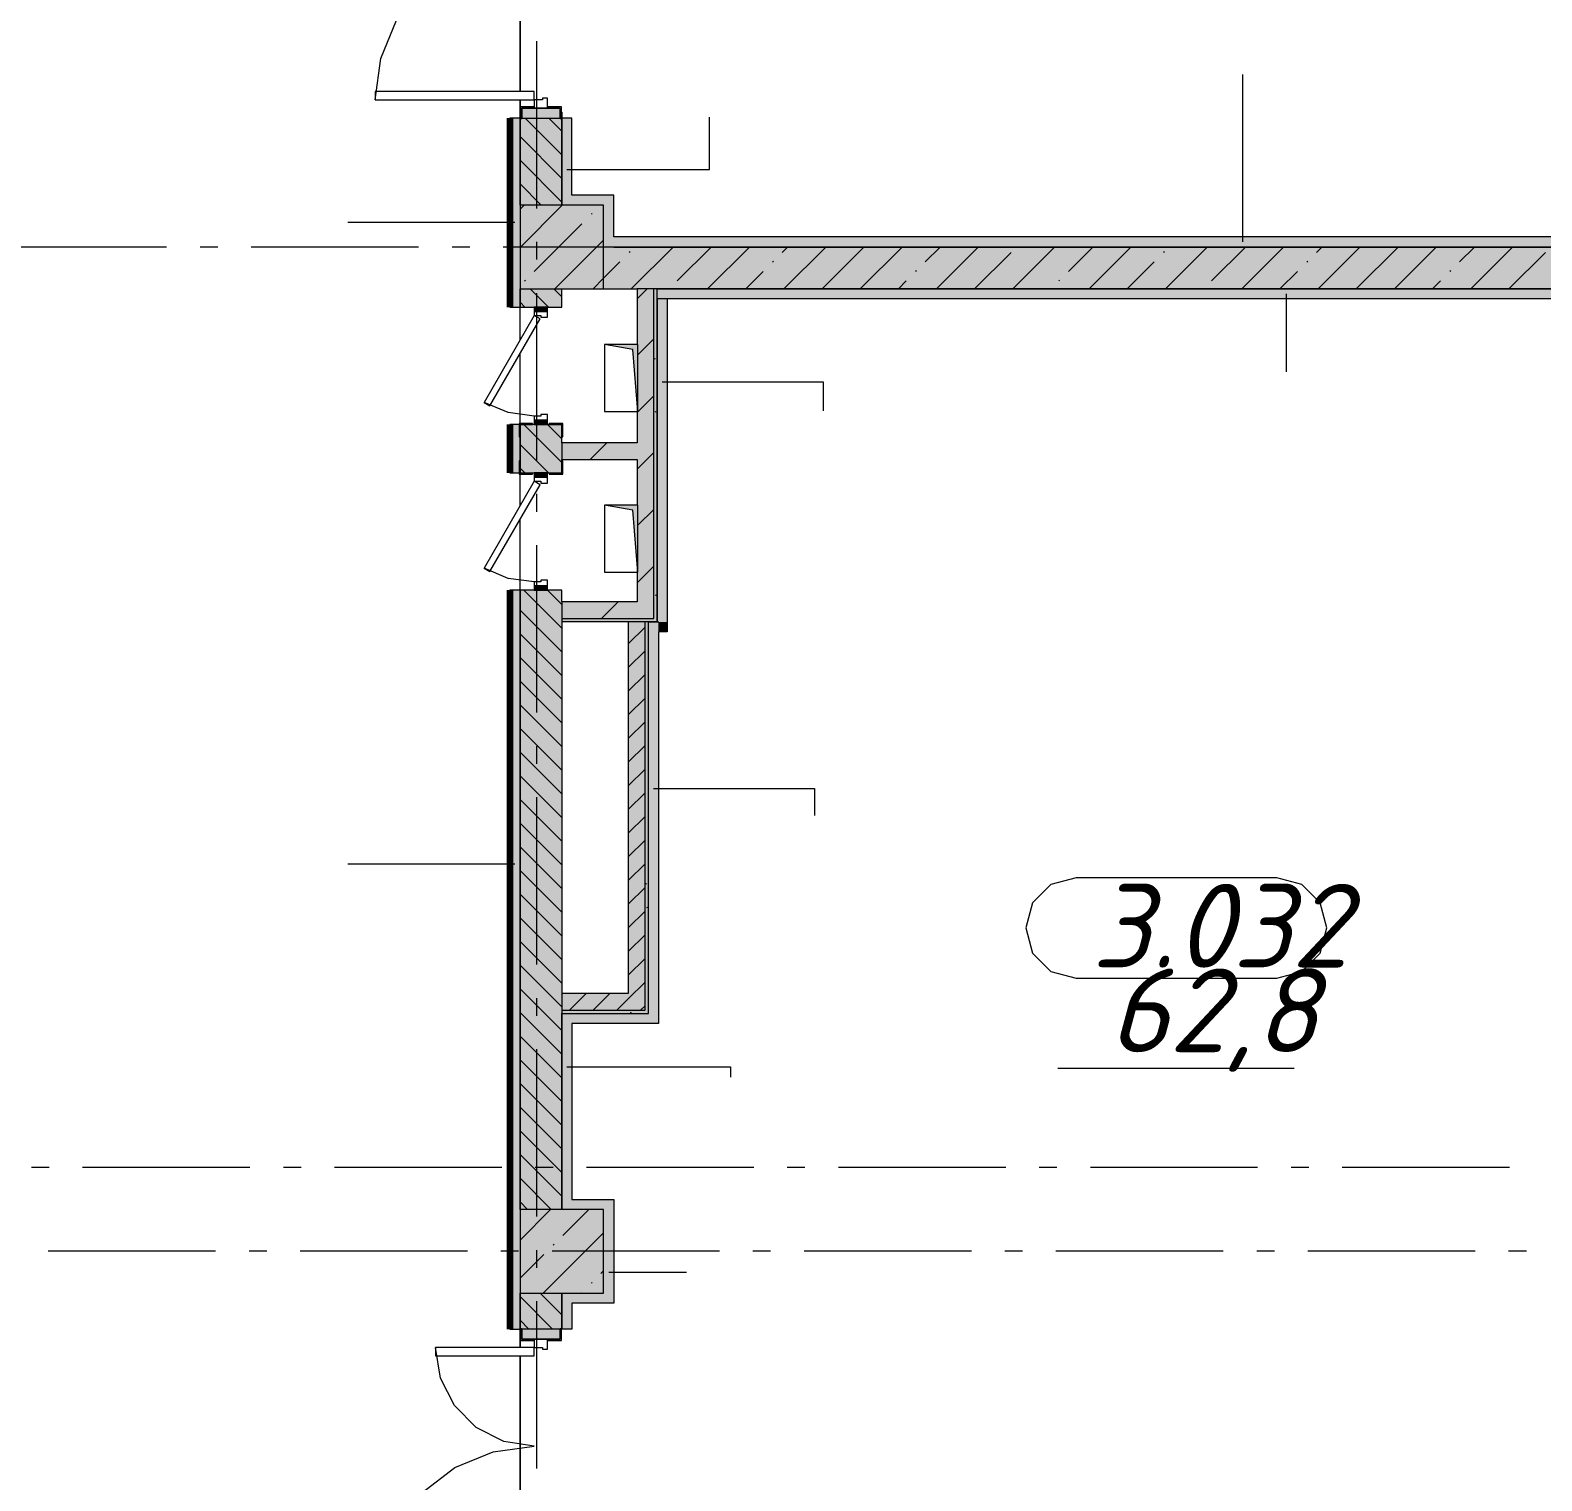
# Model space of a CAD drawing. Header units: millimetres. Extents: x -537608 to 253996, y -217170 to 186033.
# Drawn here: x -224204 to -215169, y 93300 to 101966 of the extents above; entities that cross this region are included whole.
import ezdxf

# ---------------------------------------------------------------- set-up
doc = ezdxf.new("R2010")
doc.units = ezdxf.units.MM
doc.layers.add('16) Лак 1.6м', color=160, linetype='Continuous', lineweight=90)
doc.layers.add('PDF _Геометрия', color=7, linetype='Continuous')
doc.layers.add('PDF _Текст', color=7, linetype='Continuous')
doc.layers.add('PDF _Сплошная заливка', color=7, linetype='Continuous', true_color=0xffffff)
doc.styles.add('PDF ISOCPEUR Italic', font='isocpeui.ttf')

msp = doc.modelspace()

# ---------------------------------------------------------------- hatches: boundary and pattern name
at = {"layer": 'PDF _Сплошная заливка', "transparency": 33554559}
h = msp.add_hatch(color=256, dxfattribs=at)
h.paths.add_polyline_path([(-221276.195, 91921.2686), (-221026.1962, 91921.2686), (-221028.1941, 92444.2684), (-221276.195, 92444.2684)], flags=0)
h.paths.add_polyline_path([(-221036.1945, 94206.2671), (-221036.1945, 94208.265), (-221026.1962, 94208.265), (-221026.1962, 94421.2653), (-221276.195, 94421.2653), (-221273.8698, 94208.265), (-221096.1952, 94206.2671)], flags=0)
h.paths.add_polyline_path([(-221045.5491, 94921.2673), (-221026.1962, 94921.2673), (-221026.1962, 98621.2643), (-221276.195, 98621.2643), (-221276.195, 94921.2673), (-221181.3681, 94921.2673)], flags=0)
h.paths.add_polyline_path([(-221026.1962, 99321.2648), (-221026.1962, 99611.2655), (-221276.195, 99611.2655), (-221276.195, 99321.2648), (-221111.1948, 99321.2648)], flags=0)
h.paths.add_polyline_path([(-221026.1962, 100311.2638), (-221026.1962, 100421.2647), (-221276.195, 100421.2647), (-221276.195, 100311.2638), (-221111.1948, 100311.2638)], flags=0)
h.paths.add_polyline_path([(-221026.1962, 100921.2645), (-221028.1941, 101439.2651), (-221276.195, 101439.2651), (-221276.195, 100921.2645), (-221048.5826, 100921.2645)], flags=0)
h.paths.add_polyline_path([(-221026.1962, 103201.2638), (-221026.1962, 103421.2634), (-221276.195, 103421.2634), (-221273.9215, 103203.2639), (-221028.1941, 103201.2638)], flags=0)
h.paths.add_polyline_path([(-221276.195, 103921.2653), (-221026.1962, 103921.2653), (-221026.1962, 109421.2627), (-221276.195, 109421.2627), (-221276.195, 105320.22)], flags=0)
h.paths.add_polyline_path([(-221026.1962, 109921.2625), (-221028.1941, 110294.2639), (-221276.195, 110294.2639), (-221276.195, 109921.2625)], flags=0)
h.paths.add_polyline_path([(-221096.1952, 112056.2626), (-221026.1962, 112058.2627), (-221026.1962, 112421.2636), (-221276.195, 112421.2636), (-221274.1949, 112058.2627), (-221206.196, 112056.2626)], flags=0)
h.paths.add_polyline_path([(-221214.4095, 112921.2633), (-221026.1962, 112921.2633), (-221026.1962, 118421.2607), (-221276.195, 118421.2607), (-221276.195, 112921.2633)], flags=0)
h.paths.add_polyline_path([(-221276.195, 118921.2605), (-221026.1962, 118921.2605), (-221028.1941, 119439.2612), (-221276.195, 119439.2612)], flags=0)
h.paths.add_polyline_path([(-221036.1945, 121201.2599), (-221036.1945, 121203.26), (-221026.1962, 121203.26), (-221026.1962, 121421.2594), (-221276.195, 121421.2594), (-221273.9215, 121203.26), (-221096.1952, 121201.2599)], flags=0)
h.paths.add_polyline_path([(-221276.195, 121921.2613), (-221026.1962, 121921.2613), (-221026.1962, 127421.2599), (-221276.195, 127421.2599), (-221276.195, 122310.9954)], flags=0)
h.paths.add_polyline_path([(-221254.6267, 127921.2597), (-221026.1962, 127921.2597), (-221028.1941, 128114.259), (-221276.195, 128114.259), (-221276.195, 127921.2597), (-221260.642, 127921.2597)], flags=0)
h.paths.add_polyline_path([(-221096.1952, 129876.2591), (-221026.1962, 129878.2592), (-221026.1962, 130421.2599), (-221276.195, 130421.2599), (-221274.1949, 129878.2592), (-221206.196, 129876.2591)], flags=0)
h.paths.add_polyline_path([(-221189.1855, 130921.2596), (-221026.1962, 130921.2596), (-221026.1962, 135771.2589), (-221276.195, 135771.2589), (-221276.195, 130921.2596)], flags=0)
h.paths.add_polyline_path([(-221273.7191, 136271.2587), (-221026.1962, 136271.2587), (-221028.1941, 137634.2575), (-221276.195, 137634.2575), (-221276.195, 136271.2587)], flags=0)
h.paths.add_polyline_path([(-221036.1945, 139396.2576), (-221036.1945, 139398.2576), (-221026.1962, 139398.2576), (-221028.1941, 139621.2568), (-221276.195, 139621.2568), (-221274.1949, 139398.2576), (-221096.1952, 139396.2576)], flags=0)
at = {"layer": 'PDF _Сплошная заливка', "true_color": 0xff7d7d, "transparency": 33554559}
h = msp.add_hatch(color=11, dxfattribs=at)
h.paths.add_polyline_path([(-221276.195, 91671.2676), (-221276.195, 92446.2663), (-221336.1957, 92446.2663), (-221336.1957, 91671.2676)], flags=0)
h.paths.add_polyline_path([(-221336.1957, 94206.2671), (-221276.195, 94206.2671), (-221276.195, 98621.2643), (-221336.1957, 98621.2643), (-221336.1957, 94421.2653)], flags=0)
h.paths.add_polyline_path([(-221336.1957, 99321.2648), (-221276.195, 99321.2648), (-221276.195, 99611.2655), (-221336.1957, 99611.2655)], flags=0)
h.paths.add_polyline_path([(-221276.195, 100311.2638), (-221276.195, 101441.2652), (-221336.1957, 101441.2652), (-221336.1957, 100311.2638)], flags=0)
h.paths.add_polyline_path([(-221336.1957, 103201.2638), (-221276.195, 103201.2638), (-221276.195, 108570.7622), (-221336.1957, 108570.7622), (-221336.1957, 103421.2634)], flags=0)
for points in [[(-220716.1945, 100671.2657), (-220716.1945, 100981.2651), (-220776.1952, 100981.2651), (-220776.1952, 100671.2657), (-220751.8927, 100671.2657)], [(-213836.1964, 100671.2657), (-213836.1964, 100731.2642), (-220716.1945, 100731.2642), (-220716.1945, 100671.2657), (-214072.9389, 100671.2657)], [(-220396.1946, 98431.2661), (-220396.1946, 100361.264), (-220456.1953, 100361.264), (-220456.1953, 98431.2661), (-220448.8731, 98431.2661)], [(-220508.8716, 96091.264), (-220448.8731, 96091.264), (-220448.8731, 98431.2661), (-220508.8716, 98431.2661), (-220508.8716, 98240.7297)], [(-221026.1962, 94981.2657), (-220966.1955, 94981.2657), (-220966.1955, 96091.264), (-221026.1962, 96091.264), (-221026.1962, 95408.9327)], [(-220751.8927, 94421.2653), (-220716.1945, 94421.2653), (-220716.1945, 94981.2657), (-220776.1952, 94981.2657), (-220776.1952, 94421.2653)], [(-220716.1945, 94361.2668), (-220716.1945, 94421.2653), (-220966.1955, 94421.2653), (-220966.1955, 94361.2668), (-220751.8927, 94361.2668)]]:
    msp.add_hatch(color=11, dxfattribs=at).paths.add_polyline_path(points)
at = {"layer": 'PDF _Сплошная заливка', "transparency": 33554559}
for points in [[(-214907.808, 100421.2647), (-213776.1962, 100421.2647), (-213776.1962, 100671.2657), (-220776.1952, 100671.2657), (-220776.1952, 100421.2647), (-218247.2844, 100421.2647)], [(-220576.1944, 98451.2649), (-220476.1962, 98451.2649), (-220476.1962, 100421.2647), (-220576.1944, 100421.2647), (-220576.1944, 100089.3955), (-220571.1953, 100089.3955), (-220571.1953, 99689.3962), (-220576.1944, 99751.061), (-220576.1944, 99129.3957), (-220571.1953, 99129.3957), (-220571.1953, 98729.3963), (-220576.1944, 98791.0612), (-220576.1944, 98551.2653)], [(-220476.1962, 98431.2661), (-220456.1953, 98431.2661), (-220456.1953, 100421.2647), (-220476.1962, 100421.2647), (-220476.1962, 98451.2649)], [(-220576.1944, 99401.2642), (-220576.1944, 99501.2646), (-221026.1962, 99501.2646), (-221026.1962, 99401.2642), (-220751.8927, 99401.2642)], [(-220576.1944, 98451.2649), (-220576.1944, 98551.2653), (-221026.1962, 98551.2653), (-221026.1962, 98451.2649), (-220751.8927, 98451.2649)]]:
    msp.add_hatch(color=256, dxfattribs=at).paths.add_polyline_path(points)
at = {"layer": 'PDF _Сплошная заливка', "true_color": 0xfca910, "transparency": 33554559}
msp.add_hatch(color=40, dxfattribs=at).paths.add_polyline_path([(-214072.9389, 100361.264), (-213776.1962, 100364.5753), (-213776.1962, 100421.2647), (-220456.1953, 100421.2647), (-220456.1953, 100361.264), (-214907.808, 100361.264)])

# ---------------------------------------------------------------- linework, layer by layer
at = {"layer": '16) Лак 1.6м'}
for p, q in [((-221336.1957, 101441.2652), (-221336.1957, 100311.2638)), ((-221336.1957, 99611.2655), (-221336.1957, 99321.2648)), ((-221336.1957, 98621.2643), (-221336.1957, 94206.2671))]:
    msp.add_line(p, q, dxfattribs=at)
at = {"layer": 'PDF _Геометрия', "color": 9, "lineweight": 9, "true_color": 0xc0c0c0}
for p, q in [((-221276.195, 101601.2641), (-221276.195, 103041.2649)), ((-221276.195, 103041.2649), (-221276.195, 101601.2641)), ((-221276.195, 101441.2652), (-221276.195, 101551.2639)), ((-221276.195, 101551.2639), (-221276.195, 101476.2658)), ((-221026.1962, 101476.2658), (-221026.1962, 101441.2652)), ((-221276.195, 100114.0404), (-221276.195, 100311.2638)), ((-221276.195, 99617.2657), (-221276.195, 100034.041)), ((-221276.195, 99124.0413), (-221276.195, 99313.2644)), ((-221276.195, 98621.2643), (-221276.195, 99044.0419)), ((-221276.195, 94096.2641), (-221276.195, 94206.2671)), ((-221276.195, 94206.2671), (-221276.195, 94096.2641)), ((-221276.195, 92606.2652), (-221276.195, 94046.2682)), ((-221276.195, 94046.2682), (-221276.195, 92606.2652))]:
    msp.add_line(p, q, dxfattribs=at)
at = {"layer": 'PDF _Геометрия', "lineweight": 9}
for p, q in [((-222108.8239, 101797.142), (-222013.9196, 102026.2635)), ((-222141.1957, 101551.2639), (-222108.8239, 101797.142)), ((-216955.3895, 100701.2649), (-216955.3895, 101701.2644)), ((-221191.1942, 101601.2641), (-222141.1957, 101601.2641)), ((-222141.1957, 101601.2641), (-222141.1957, 101551.2639)), ((-222141.1957, 101551.2639), (-221191.1942, 101551.2639)), ((-221191.1942, 101551.2639), (-221191.1942, 101601.2641)), ((-221191.1942, 101551.2639), (-221191.1942, 101501.2637)), ((-221141.1962, 101551.2639), (-221191.1942, 101551.2639)), ((-221111.1948, 101561.2644), (-221141.1962, 101561.2644)), ((-221141.1962, 101561.2644), (-221141.1962, 101551.2639)), ((-221111.1948, 101501.2637), (-221111.1948, 101561.2644)), ((-221191.1942, 101509.2641), (-221274.1949, 101509.2641)), ((-221274.1949, 101509.2641), (-221274.1949, 101439.2651)), ((-221266.1945, 101439.2651), (-221266.1945, 101501.2637)), ((-221266.1945, 101501.2637), (-221191.1942, 101501.2637)), ((-221036.1945, 101501.2637), (-221266.1945, 101501.2637)), ((-221266.1945, 101501.2637), (-221266.1945, 101441.2652)), ((-221191.1942, 101501.2637), (-221191.1942, 101509.2641)), ((-221191.1942, 101501.2637), (-221111.1948, 101501.2637)), ((-221028.1941, 101509.2641), (-221111.1948, 101509.2641)), ((-221111.1948, 101509.2641), (-221111.1948, 101501.2637)), ((-221111.1948, 101501.2637), (-221036.1945, 101501.2637)), ((-221036.1945, 101501.2637), (-221036.1945, 101439.2651)), ((-221036.1945, 101441.2652), (-221036.1945, 101501.2637)), ((-221028.1941, 101439.2651), (-221028.1941, 101509.2641)), ((-221276.195, 101441.2652), (-221336.1957, 101441.2652)), ((-221276.195, 101441.2652), (-221276.195, 100921.2645)), ((-221276.195, 100921.2645), (-221276.195, 101441.2652)), ((-221274.1949, 101439.2651), (-221266.1945, 101439.2651)), ((-221266.1945, 101441.2652), (-221036.1945, 101441.2652)), ((-221026.1962, 101222.1785), (-221245.2829, 101441.2652)), ((-221026.1962, 101363.5996), (-221103.8596, 101441.2652)), ((-221036.1945, 101439.2651), (-221028.1941, 101439.2651)), ((-220966.1955, 101441.2652), (-221026.1962, 101441.2652)), ((-221026.1962, 101441.2652), (-221026.1962, 100981.2651)), ((-221026.1962, 100981.2651), (-221026.1962, 101441.2652)), ((-220966.1955, 100981.2651), (-220966.1955, 101441.2652)), ((-220143.524, 101133.5521), (-220143.524, 101446.1588)), ((-221026.1962, 101080.7574), (-221276.195, 101330.7562)), ((-221026.1962, 100939.3342), (-221276.195, 101189.3352)), ((-220996.1948, 101133.5521), (-220143.524, 101133.5521)), ((-221149.5453, 100921.2645), (-221276.195, 101047.9142)), ((-221276.195, 100668.9878), (-221023.9183, 100921.2645)), ((-221276.195, 100897.0868), (-221252.0173, 100921.2645)), ((-220776.1952, 100921.2645), (-221276.195, 100921.2645)), ((-221276.195, 100921.2645), (-221276.195, 100421.2647)), ((-221026.1962, 100981.2651), (-221026.1962, 100921.2645)), ((-221026.1962, 100921.2645), (-221026.1962, 100981.2651)), ((-220776.1952, 100981.2651), (-220966.1955, 100981.2651)), ((-220716.1945, 100981.2651), (-220776.1952, 100981.2651)), ((-220776.1952, 100421.2647), (-220776.1952, 100921.2645)), ((-220716.1945, 100731.2642), (-220716.1945, 100981.2651)), ((-220849.6109, 100867.4729), (-220844.8701, 100872.2159)), ((-221306.1942, 100817.589), (-222306.1959, 100817.589)), ((-221191.7583, 100525.3255), (-220906.6362, 100810.4498)), ((-221067.7202, 100421.2647), (-220776.1952, 100712.7918)), ((-220716.1945, 100671.2657), (-220776.1952, 100671.2657)), ((-213836.1964, 100731.2642), (-220716.1945, 100731.2642)), ((-213836.1964, 100671.2657), (-220716.1945, 100671.2657)), ((-220716.1945, 100671.2657), (-213836.1964, 100671.2657)), ((-220611.5244, 100421.2647), (-220361.5235, 100671.2657)), ((-220336.3899, 100468.3003), (-220133.4266, 100671.2657)), ((-220155.3265, 100421.2647), (-219905.3277, 100671.2657)), ((-219709.1182, 100639.3762), (-219677.2287, 100671.2657)), ((-219699.1307, 100421.2647), (-219449.1297, 100671.2657)), ((-219471.0317, 100421.2647), (-219221.0308, 100671.2657)), ((-219242.9327, 100421.2647), (-218992.934, 100671.2657)), ((-218853.7498, 100582.3508), (-218764.835, 100671.2657)), ((-218786.737, 100421.2647), (-218536.736, 100671.2657)), ((-218330.539, 100421.2647), (-218080.5403, 100671.2657)), ((-217998.3792, 100525.3255), (-217852.4413, 100671.2657)), ((-217874.3433, 100421.2647), (-217624.3423, 100671.2657)), ((-217418.1454, 100421.2647), (-217168.1465, 100671.2657)), ((-217143.0108, 100468.3003), (-216940.0476, 100671.2657)), ((-216961.9495, 100421.2647), (-216711.9486, 100671.2657)), ((-216515.7392, 100639.3762), (-216483.8496, 100671.2657)), ((-216505.7517, 100421.2647), (-216255.7528, 100671.2657)), ((-216277.6527, 100421.2647), (-216027.6538, 100671.2657)), ((-216049.5558, 100421.2647), (-215799.5549, 100671.2657)), ((-215660.3708, 100582.3508), (-215571.4559, 100671.2657)), ((-215593.3579, 100421.2647), (-215343.3591, 100671.2657)), ((-220776.1952, 100484.6929), (-220678.5372, 100582.3508)), ((-220621.512, 100639.3762), (-220616.7711, 100644.1169)), ((-219766.1435, 100582.3508), (-219761.4006, 100587.0916)), ((-218558.638, 100421.2647), (-218340.5288, 100639.3762)), ((-217646.2443, 100421.2647), (-217485.1582, 100582.3508)), ((-217428.1329, 100639.3762), (-217423.3921, 100644.1169)), ((-216572.7645, 100582.3508), (-216568.0236, 100587.0916)), ((-215365.259, 100421.2647), (-215147.1497, 100639.3762)), ((-221248.7835, 100468.3003), (-221244.0406, 100473.0432)), ((-220839.6234, 100421.2647), (-220776.1952, 100484.6929)), ((-219927.2297, 100421.2647), (-219823.1688, 100525.3255)), ((-219014.8338, 100421.2647), (-218967.7982, 100468.3003)), ((-218910.7729, 100525.3255), (-218906.0321, 100530.0664)), ((-218055.4045, 100468.3003), (-218050.6637, 100473.0432)), ((-216733.8506, 100421.2647), (-216629.7897, 100525.3255)), ((-215821.4569, 100421.2647), (-215774.4192, 100468.3003)), ((-215717.396, 100525.3255), (-215712.6531, 100530.0664)), ((-221276.195, 100421.2647), (-220776.1952, 100421.2647)), ((-221276.195, 100311.2638), (-221276.195, 100421.2647)), ((-221276.195, 100421.2647), (-221276.195, 100311.2638)), ((-221105.2311, 100311.2638), (-221215.2319, 100421.2647)), ((-221026.1962, 100373.65), (-221073.8109, 100421.2647)), ((-221026.1962, 100311.2638), (-221026.1962, 100421.2647)), ((-220776.1952, 100421.2647), (-220576.1944, 100421.2647)), ((-220576.1944, 100361.531), (-220516.4607, 100421.2647)), ((-220576.1944, 100421.2647), (-220576.1944, 100089.3955)), ((-220476.1962, 100421.2647), (-220576.1944, 100421.2647)), ((-220476.1962, 98451.2649), (-220476.1962, 100421.2647)), ((-220456.1953, 100421.2647), (-220476.1962, 100421.2647)), ((-220456.1953, 100361.264), (-220456.1953, 100421.2647)), ((-213776.1962, 100421.2647), (-220456.1953, 100421.2647)), ((-220456.1953, 100361.264), (-220456.1953, 100421.2647)), ((-220456.1953, 100421.2647), (-213776.1962, 100421.2647)), ((-216697.1384, 100391.2655), (-216697.1384, 99925.1144)), ((-221336.1957, 100311.2638), (-221276.195, 100311.2638)), ((-221246.6521, 100311.2638), (-221276.195, 100340.8067)), ((-221276.195, 100311.2638), (-221191.1942, 100311.2638)), ((-221111.1948, 100311.2638), (-221191.1942, 100311.2638)), ((-221191.1942, 100311.2638), (-221191.1942, 100286.2659)), ((-221111.1948, 100311.2638), (-221026.1962, 100311.2638)), ((-221111.1948, 100286.2659), (-221111.1948, 100311.2638)), ((-220396.1946, 100361.264), (-220456.1953, 100361.264)), ((-220456.1953, 100361.264), (-220456.1953, 98431.2661)), ((-220456.1953, 98431.2661), (-220456.1953, 100361.264)), ((-213836.1964, 100361.264), (-220396.1946, 100361.264)), ((-220396.1946, 100361.264), (-220396.1946, 98431.2661)), ((-221191.1942, 100261.2658), (-221491.1954, 99741.6505)), ((-221456.5543, 99721.6496), (-221156.5532, 100241.2649)), ((-221111.1948, 100286.2659), (-221191.1942, 100286.2659)), ((-221191.1942, 100286.2659), (-221191.1942, 100261.2658)), ((-221191.1942, 100286.2659), (-221111.1948, 100286.2659)), ((-221191.1942, 100261.2658), (-221151.1945, 100261.2658)), ((-221156.5532, 100241.2649), (-221191.1942, 100261.2658)), ((-221151.1945, 100261.2658), (-221151.1945, 100251.2653)), ((-221151.1945, 100251.2653), (-221111.1948, 100251.2653)), ((-221111.1948, 100251.2653), (-221111.1948, 100286.2659)), ((-220571.1953, 100027.1192), (-220476.1962, 100122.1183)), ((-220426.196, 99865.2042), (-219463.7655, 99865.2042)), ((-219463.7655, 99865.2042), (-219463.7655, 99692.6256)), ((-220576.1944, 99682.7091), (-220476.1962, 99782.7073)), ((-220576.1944, 99751.061), (-220576.1944, 99501.2646)), ((-221491.1954, 99741.6505), (-221456.5543, 99721.6496)), ((-221346.4868, 99681.7101), (-221491.1954, 99741.6505)), ((-221191.1942, 99661.2657), (-221346.4868, 99681.7101)), ((-221191.1942, 99661.2657), (-221191.1942, 99636.2656)), ((-221151.1945, 99661.2657), (-221191.1942, 99661.2657)), ((-221111.1948, 99671.264), (-221151.1945, 99671.264)), ((-221151.1945, 99671.264), (-221151.1945, 99661.2657)), ((-221111.1948, 99636.2656), (-221111.1948, 99671.264)), ((-221276.195, 99611.2655), (-221336.1957, 99611.2655)), ((-221191.1942, 99611.2655), (-221276.195, 99611.2655)), ((-221276.195, 99611.2655), (-221276.195, 99321.2648)), ((-221276.195, 99321.2648), (-221276.195, 99611.2655)), ((-221026.1962, 99383.7004), (-221253.7591, 99611.2655)), ((-221191.1942, 99636.2656), (-221111.1948, 99636.2656)), ((-221111.1948, 99636.2656), (-221191.1942, 99636.2656)), ((-221191.1942, 99636.2656), (-221191.1942, 99611.2655)), ((-221191.1942, 99611.2655), (-221111.1948, 99611.2655)), ((-221026.1962, 99525.1215), (-221112.338, 99611.2655)), ((-221111.1948, 99611.2655), (-221111.1948, 99636.2656)), ((-221026.1962, 99611.2655), (-221111.1948, 99611.2655)), ((-221026.1962, 99501.2646), (-221026.1962, 99611.2655)), ((-221105.1816, 99321.2648), (-221276.195, 99492.2782)), ((-220576.1944, 99501.2646), (-221026.1962, 99501.2646)), ((-221026.1962, 99501.2646), (-221026.1962, 99401.2642)), ((-220857.6371, 99401.2642), (-220757.6389, 99501.2646)), ((-221026.1962, 99321.2648), (-221026.1962, 99401.2642)), ((-221026.1962, 99401.2642), (-220576.1944, 99401.2642)), ((-220576.1944, 99343.296), (-220476.1962, 99443.2963)), ((-220576.1944, 99401.2642), (-220576.1944, 99129.3957)), ((-221336.1957, 99321.2648), (-221276.195, 99321.2648)), ((-221246.6026, 99321.2648), (-221276.195, 99350.8571)), ((-221276.195, 99321.2648), (-221191.1942, 99321.2648)), ((-221111.1948, 99321.2648), (-221191.1942, 99321.2648)), ((-221191.1942, 99321.2648), (-221191.1942, 99296.2647)), ((-221111.1948, 99296.2647), (-221191.1942, 99296.2647)), ((-221191.1942, 99296.2647), (-221191.1942, 99271.2646)), ((-221191.1942, 99296.2647), (-221111.1948, 99296.2647)), ((-221111.1948, 99321.2648), (-221026.1962, 99321.2648)), ((-221111.1948, 99296.2647), (-221111.1948, 99321.2648)), ((-221111.1948, 99261.2641), (-221111.1948, 99296.2647)), ((-221191.1942, 99271.2646), (-221491.1954, 98751.6493)), ((-221456.5543, 98731.6505), (-221156.5532, 99251.2658)), ((-221191.1942, 99271.2646), (-221151.1945, 99271.2646)), ((-221156.5532, 99251.2658), (-221191.1942, 99271.2646)), ((-221151.1945, 99271.2646), (-221151.1945, 99261.2641)), ((-221151.1945, 99261.2641), (-221111.1948, 99261.2641)), ((-220571.1953, 99008.8863), (-220476.1962, 99103.8854)), ((-221491.1954, 98751.6493), (-221456.5543, 98731.6505)), ((-221346.4868, 98691.7089), (-221491.1954, 98751.6493)), ((-220576.1944, 98791.0612), (-220576.1944, 98551.2653)), ((-220576.1944, 98664.474), (-220476.1962, 98764.4744)), ((-221191.1942, 98671.2644), (-221346.4868, 98691.7089)), ((-221191.1942, 98671.2644), (-221191.1942, 98646.2643)), ((-221151.1945, 98671.2644), (-221191.1942, 98671.2644)), ((-221111.1948, 98681.2649), (-221151.1945, 98681.2649)), ((-221151.1945, 98681.2649), (-221151.1945, 98671.2644)), ((-221111.1948, 98646.2643), (-221111.1948, 98681.2649)), ((-221276.195, 98621.2643), (-221336.1957, 98621.2643)), ((-221191.1942, 98621.2643), (-221276.195, 98621.2643)), ((-221276.195, 98621.2643), (-221276.195, 94921.2673)), ((-221276.195, 94921.2673), (-221276.195, 98621.2643)), ((-221026.1962, 98393.7509), (-221253.7096, 98621.2643)), ((-221191.1942, 98646.2643), (-221111.1948, 98646.2643)), ((-221111.1948, 98646.2643), (-221191.1942, 98646.2643)), ((-221191.1942, 98646.2643), (-221191.1942, 98621.2643)), ((-221191.1942, 98621.2643), (-221111.1948, 98621.2643)), ((-221026.1962, 98535.1719), (-221112.2884, 98621.2643)), ((-221111.1948, 98621.2643), (-221111.1948, 98646.2643)), ((-221026.1962, 98621.2643), (-221111.1948, 98621.2643)), ((-221026.1962, 98551.2653), (-221026.1962, 98621.2643)), ((-221026.1962, 98252.3298), (-221276.195, 98502.3308)), ((-220576.1944, 98551.2653), (-221026.1962, 98551.2653)), ((-221026.1962, 98551.2653), (-221026.1962, 98451.2649)), ((-220789.4036, 98451.2649), (-220689.4054, 98551.2653)), ((-221026.1962, 98451.2649), (-220576.1944, 98451.2649)), ((-221026.1962, 98451.2649), (-221026.1962, 98431.2661)), ((-220576.1944, 98431.2661), (-221026.1962, 98431.2661)), ((-221026.1962, 98431.2661), (-221026.1962, 96091.264)), ((-220528.8725, 98431.2661), (-220628.8729, 98431.2661)), ((-220628.8729, 98431.2661), (-220628.8729, 96211.2653)), ((-220628.8729, 98300.6701), (-220528.8725, 98400.6705)), ((-220576.1944, 98451.2649), (-220476.1962, 98451.2649)), ((-220476.1962, 98431.2661), (-220576.1944, 98431.2661)), ((-220508.8716, 98431.2661), (-220528.8725, 98431.2661)), ((-220528.8725, 96111.2649), (-220528.8725, 98431.2661)), ((-220508.8716, 96091.264), (-220508.8716, 98431.2661)), ((-220508.8716, 96091.264), (-220508.8716, 98431.2661)), ((-220508.8716, 98431.2661), (-220448.8731, 98431.2661)), ((-220456.1953, 98431.2661), (-220476.1962, 98431.2661)), ((-220448.8731, 98431.2661), (-220456.1953, 98431.2661)), ((-220396.1946, 98431.2661), (-220396.1946, 98371.2654)), ((-221026.1962, 98110.9087), (-221276.195, 98360.9076)), ((-220396.1946, 98371.2654), (-220448.8731, 98371.2654)), ((-220448.8731, 98371.2654), (-220448.8731, 96091.264)), ((-221026.1962, 97969.4877), (-221276.195, 98219.4865)), ((-220628.8729, 98159.2491), (-220528.8725, 98259.2494)), ((-221026.1962, 97828.0645), (-221276.195, 98078.0655)), ((-220628.8729, 98017.8279), (-220528.8725, 98117.8284)), ((-220628.8729, 97876.4069), (-220528.8725, 97976.4073)), ((-221026.1962, 97686.6456), (-221276.195, 97936.6444)), ((-221026.1962, 97545.2224), (-221276.195, 97795.2233)), ((-220628.8729, 97734.9837), (-220528.8725, 97834.9841)), ((-220628.8729, 97593.5648), (-220528.8725, 97693.5651)), ((-221026.1962, 97403.8035), (-221276.195, 97653.8001)), ((-221026.1962, 97262.3803), (-221276.195, 97512.3812)), ((-220628.8729, 97452.1416), (-220528.8725, 97552.142)), ((-220628.8729, 97310.7227), (-220528.8725, 97410.7231)), ((-220478.8723, 97435.2021), (-219516.4418, 97435.2021)), ((-219516.4418, 97435.2021), (-219516.4418, 97274.5789)), ((-221026.1962, 97120.9613), (-221276.195, 97370.958)), ((-221026.1962, 96979.5382), (-221276.195, 97229.5391)), ((-220628.8729, 97169.2995), (-220528.8725, 97269.2998)), ((-220628.8729, 97027.8805), (-220528.8725, 97127.8767)), ((-221026.1962, 96838.1149), (-221276.195, 97088.1159)), ((-221306.1942, 96983.534), (-222306.1959, 96983.534)), ((-221026.1962, 96696.696), (-221276.195, 96946.697)), ((-220628.8729, 96886.4574), (-220528.8725, 96986.4577)), ((-221026.1962, 96555.2728), (-221276.195, 96805.2738)), ((-220628.8729, 96745.0341), (-220528.8725, 96845.0346)), ((-220628.8729, 96603.6152), (-220528.8725, 96703.6156)), ((-221026.1962, 96413.8539), (-221276.195, 96663.8506)), ((-221026.1962, 96272.4307), (-221276.195, 96522.4317)), ((-220628.8729, 96462.192), (-220528.8725, 96562.1924)), ((-220628.8729, 96320.7731), (-220528.8725, 96420.7735)), ((-221026.1962, 96131.0118), (-221276.195, 96381.0085)), ((-221026.1962, 95989.5886), (-221276.195, 96239.5895)), ((-220628.8729, 96179.3499), (-220528.8725, 96279.3503)), ((-221026.1962, 96206.2919), (-221021.2207, 96211.2653)), ((-220628.8729, 96211.2653), (-221026.1962, 96211.2653)), ((-221026.1962, 96211.2653), (-221026.1962, 96111.2649)), ((-220979.8, 96111.2649), (-220879.7996, 96211.2653)), ((-220838.379, 96111.2649), (-220738.3786, 96211.2653)), ((-220696.9579, 96111.2649), (-220628.8729, 96179.3499)), ((-220555.5368, 96111.2649), (-220528.8725, 96137.9314)), ((-221026.1962, 95848.1654), (-221276.195, 96098.1664)), ((-221026.1962, 96111.2649), (-221026.1962, 96091.264)), ((-221026.1962, 96111.2649), (-220628.8729, 96111.2649)), ((-221026.1962, 96091.264), (-220628.8729, 96091.264)), ((-221026.1962, 96091.264), (-221026.1962, 94981.2657)), ((-221026.1962, 94981.2657), (-221026.1962, 96091.264)), ((-221026.1962, 96091.264), (-220966.1955, 96091.264)), ((-220966.1955, 96091.264), (-220508.8716, 96091.264)), ((-220628.8729, 96111.2649), (-220528.8725, 96111.2649)), ((-220628.8729, 96091.264), (-220528.8725, 96091.264)), ((-220528.8725, 96091.264), (-220508.8716, 96091.264)), ((-220448.8731, 96091.264), (-220448.8731, 96031.2654)), ((-221026.1962, 95706.7465), (-221276.195, 95956.7474)), ((-220448.8731, 96031.2654), (-220966.1955, 96031.2654)), ((-220966.1955, 96031.2654), (-220966.1955, 94981.2657)), ((-221026.1962, 95565.3233), (-221276.195, 95815.3242)), ((-220996.1948, 95772.9584), (-220017.1284, 95772.9584)), ((-220017.1284, 95772.9584), (-220017.1284, 95712.159)), ((-221026.1962, 95423.9043), (-221276.195, 95673.9053)), ((-221026.1962, 95282.4812), (-221276.195, 95532.4821)), ((-221026.1962, 95141.0622), (-221276.195, 95391.0589)), ((-221026.1962, 94999.639), (-221276.195, 95249.64)), ((-221089.2432, 94921.2673), (-221276.195, 95108.2168)), ((-221230.6643, 94921.2673), (-221276.195, 94966.7979)), ((-221026.1962, 94981.2657), (-221026.1962, 94921.2673)), ((-221026.1962, 94921.2673), (-221026.1962, 94981.2657)), ((-220966.1955, 94981.2657), (-220776.1952, 94981.2657)), ((-220776.1952, 94981.2657), (-220716.1945, 94981.2657)), ((-220716.1945, 94981.2657), (-220716.1945, 94421.2653)), ((-221276.195, 94738.4298), (-221093.3575, 94921.2673)), ((-220776.1952, 94921.2673), (-221276.195, 94921.2673)), ((-221276.195, 94921.2673), (-221276.195, 94421.2653)), ((-221020.6846, 94765.8412), (-220865.2586, 94921.2673)), ((-220776.1952, 94421.2653), (-220776.1952, 94921.2673)), ((-221137.1594, 94421.2653), (-220776.1952, 94782.2295)), ((-221077.7099, 94708.8138), (-221072.9669, 94713.5546)), ((-221276.195, 94510.3286), (-221134.733, 94651.7906)), ((-220792.5857, 94537.7401), (-220776.1952, 94554.1327)), ((-220746.1959, 94547.0451), (-220280.0449, 94547.0451)), ((-221276.195, 94421.2653), (-220776.1952, 94421.2653)), ((-221276.195, 94206.2671), (-221276.195, 94421.2653)), ((-221276.195, 94421.2653), (-221276.195, 94206.2671)), ((-221026.1962, 94292.5316), (-221154.9277, 94421.2653)), ((-221026.1962, 94206.2671), (-221026.1962, 94421.2653)), ((-221026.1962, 94421.2653), (-221026.1962, 94206.2671)), ((-220909.0604, 94421.2653), (-220906.6362, 94423.6938)), ((-220849.6109, 94480.717), (-220844.8701, 94485.4577)), ((-220716.1945, 94421.2653), (-220716.1945, 94361.2668)), ((-221081.3505, 94206.2671), (-221276.195, 94401.1094)), ((-220716.1945, 94361.2668), (-220966.1955, 94361.2668)), ((-220966.1955, 94361.2668), (-220966.1955, 94206.2671)), ((-221222.7716, 94206.2671), (-221276.195, 94259.6904)), ((-221336.1957, 94206.2671), (-221276.195, 94206.2671)), ((-221266.1945, 94208.265), (-221274.1949, 94208.265)), ((-221274.1949, 94208.265), (-221274.1949, 94138.2682)), ((-221266.1945, 94146.2642), (-221266.1945, 94208.265)), ((-221036.1945, 94206.2671), (-221266.1945, 94206.2671)), ((-221266.1945, 94206.2671), (-221266.1945, 94146.2642)), ((-221191.1942, 94146.2642), (-221266.1945, 94146.2642)), ((-221266.1945, 94146.2642), (-221036.1945, 94146.2642)), ((-221111.1948, 94146.2642), (-221191.1942, 94146.2642)), ((-221191.1942, 94146.2642), (-221191.1942, 94096.2641)), ((-221191.1942, 94138.2682), (-221191.1942, 94146.2642)), ((-221111.1948, 94086.2657), (-221111.1948, 94146.2642)), ((-221036.1945, 94146.2642), (-221111.1948, 94146.2642)), ((-221111.1948, 94146.2642), (-221111.1948, 94138.2682)), ((-221036.1945, 94208.265), (-221036.1945, 94146.2642)), ((-221028.1941, 94208.265), (-221036.1945, 94208.265)), ((-221036.1945, 94146.2642), (-221036.1945, 94206.2671)), ((-221028.1941, 94138.2682), (-221028.1941, 94208.265)), ((-220966.1955, 94206.2671), (-221026.1962, 94206.2671)), ((-221781.196, 94096.2641), (-221781.196, 94046.2682)), ((-221191.1942, 94096.2641), (-221781.196, 94096.2641)), ((-221752.3185, 93913.9476), (-221781.196, 94096.2641)), ((-221274.1949, 94138.2682), (-221191.1942, 94138.2682)), ((-221191.1942, 94046.2682), (-221191.1942, 94096.2641)), ((-221191.1942, 94096.2641), (-221141.1962, 94096.2641)), ((-221141.1962, 94096.2641), (-221141.1962, 94086.2657)), ((-221141.1962, 94086.2657), (-221111.1948, 94086.2657)), ((-221111.1948, 94138.2682), (-221028.1941, 94138.2682)), ((-221781.196, 94046.2682), (-221191.1942, 94046.2682)), ((-221668.5148, 93749.4749), (-221752.3185, 93913.9476)), ((-221537.9877, 93618.9457), (-221668.5148, 93749.4749)), ((-221373.5149, 93535.1441), (-221537.9877, 93618.9457)), ((-221191.1942, 93506.2644), (-221373.5149, 93535.1441)), ((-221666.1961, 93378.9903), (-221437.0723, 93473.8968)), ((-221437.0723, 93473.8968), (-221191.1942, 93506.2644)), ((-221862.9458, 93228.0167), (-221666.1961, 93378.9903))]:
    msp.add_line(p, q, dxfattribs=at)
at = {"layer": 'PDF _Геометрия', "color": 253, "lineweight": 9, "true_color": 0xaaaaaa}
for p, q in [((-221176.1946, 100901.6747), (-221176.1946, 101901.6743)), ((-221026.1962, 101091.2638), (-221026.1962, 101099.2642)), ((-223388.2553, 100671.2657), (-224388.2548, 100671.2657)), ((-223082.4218, 100671.2657), (-223188.2567, 100671.2657)), ((-221882.4236, 100671.2657), (-222882.4231, 100671.2657)), ((-221576.5901, 100671.2657), (-221682.4229, 100671.2657)), ((-220376.5898, 100671.2657), (-221376.5893, 100671.2657)), ((-221176.1946, 100595.8413), (-221176.1946, 100701.674)), ((-220070.7563, 100671.2657), (-220176.5891, 100671.2657)), ((-218870.756, 100671.2657), (-219870.7577, 100671.2657)), ((-218564.9247, 100671.2657), (-218670.7574, 100671.2657)), ((-217364.9243, 100671.2657), (-218364.9239, 100671.2657)), ((-217059.0908, 100671.2657), (-217164.9236, 100671.2657)), ((-215859.0905, 100671.2657), (-216859.0901, 100671.2657)), ((-215553.257, 100671.2657), (-215659.0919, 100671.2657)), ((-214353.2588, 100671.2657), (-215353.2584, 100671.2657)), ((-221176.1946, 99395.8409), (-221176.1946, 100395.8405)), ((-220571.1953, 100089.3955), (-220771.1961, 100089.3955)), ((-220771.1961, 100089.3955), (-220771.1961, 99689.3962)), ((-220601.1946, 100059.3963), (-220771.1961, 100089.3955)), ((-220571.1953, 99689.3962), (-220601.1946, 100059.3963)), ((-220571.1953, 99689.3962), (-220571.1953, 100089.3955)), ((-220771.1961, 99689.3962), (-220571.1953, 99689.3962)), ((-221176.1946, 99090.0074), (-221176.1946, 99195.8424)), ((-220571.1953, 99129.3957), (-220771.1961, 99129.3957)), ((-220771.1961, 99129.3957), (-220771.1961, 98729.3963)), ((-220601.1946, 99099.3965), (-220771.1961, 99129.3957)), ((-220571.1953, 98729.3963), (-220571.1953, 99129.3957)), ((-220571.1953, 98729.3963), (-220601.1946, 99099.3965)), ((-221176.1946, 97890.0092), (-221176.1946, 98890.0088)), ((-220771.1961, 98729.3963), (-220571.1953, 98729.3963)), ((-221176.1946, 97584.1736), (-221176.1946, 97690.0085)), ((-221176.1946, 96384.1776), (-221176.1946, 97384.1771)), ((-218102.8987, 96862.8696), (-218212.7079, 96753.0604)), ((-217952.9003, 96903.0609), (-218102.8987, 96862.8696)), ((-216752.8999, 96903.0609), (-217952.9003, 96903.0609)), ((-216602.8993, 96862.8696), (-216752.8999, 96903.0609)), ((-216493.0922, 96753.0604), (-216602.8993, 96862.8696)), ((-218212.7079, 96753.0604), (-218252.8993, 96603.0598)), ((-216452.8988, 96603.0598), (-216493.0922, 96753.0604)), ((-218252.8993, 96603.0598), (-218212.7079, 96453.0592)), ((-216493.0922, 96453.0592), (-216452.8988, 96603.0598)), ((-218212.7079, 96453.0592), (-218102.8987, 96343.2543)), ((-216602.8993, 96343.2543), (-216493.0922, 96453.0592)), ((-218102.8987, 96343.2543), (-217952.9003, 96303.0629)), ((-216752.8999, 96303.0629), (-216602.8993, 96343.2543)), ((-217952.9003, 96303.0629), (-216752.8999, 96303.0629)), ((-221176.1946, 96078.342), (-221176.1946, 96184.1768)), ((-221176.1946, 94878.3416), (-221176.1946, 95878.3412)), ((-218061.9387, 95765.027), (-216649.0263, 95765.027)), ((-224090.4583, 95171.2639), (-224196.291, 95171.2639)), ((-222890.458, 95171.2639), (-223890.4576, 95171.2639)), ((-222584.6245, 95171.2639), (-222690.4572, 95171.2639)), ((-221384.6242, 95171.2639), (-222384.6259, 95171.2639)), ((-221078.7928, 95171.2639), (-221184.6256, 95171.2639)), ((-219878.7925, 95171.2639), (-220878.792, 95171.2639)), ((-219572.959, 95171.2639), (-219678.7917, 95171.2639)), ((-218372.9587, 95171.2639), (-219372.9582, 95171.2639)), ((-218067.1252, 95171.2639), (-218172.9601, 95171.2639)), ((-216867.1271, 95171.2639), (-217867.1265, 95171.2639)), ((-216561.2935, 95171.2639), (-216667.1263, 95171.2639)), ((-215361.2932, 95171.2639), (-216361.2927, 95171.2639)), ((-223095.9337, 94671.2662), (-224095.9333, 94671.2662)), ((-222790.1002, 94671.2662), (-222895.9351, 94671.2662)), ((-221590.1021, 94671.2662), (-222590.1016, 94671.2662)), ((-221284.2685, 94671.2662), (-221390.1013, 94671.2662)), ((-221176.1946, 94572.5103), (-221176.1946, 94678.3409)), ((-220084.2683, 94671.2662), (-221084.2678, 94671.2662)), ((-219778.4347, 94671.2662), (-219884.2675, 94671.2662)), ((-218578.4344, 94671.2662), (-219578.434, 94671.2662)), ((-218272.6009, 94671.2662), (-218378.4358, 94671.2662)), ((-217072.6028, 94671.2662), (-218072.6023, 94671.2662)), ((-216766.7692, 94671.2662), (-216872.602, 94671.2662)), ((-215566.769, 94671.2662), (-216566.7685, 94671.2662)), ((-215260.9354, 94671.2662), (-215366.7682, 94671.2662)), ((-221176.1946, 93372.51), (-221176.1946, 94372.5095))]:
    msp.add_line(p, q, dxfattribs=at)
at = {"layer": 'PDF _Геометрия', "color": 8, "lineweight": 9, "true_color": 0x787878}
for p, q in [((-220456.1953, 100279.7532), (-220457.0414, 100281.2173)), ((-220469.7072, 100005.3012), (-220473.0615, 99999.4925)), ((-220463.6531, 99683.0686), (-220467.0052, 99688.8751)), ((-220463.3904, 98593.842), (-220466.7426, 98588.0356)), ((-220571.5699, 98447.5876), (-220573.6927, 98451.2649)), ((-220521.4857, 96867.619), (-220524.8379, 96861.8147)), ((-220513.4746, 96721.3646), (-220516.8267, 96727.1732)), ((-220613.1197, 96099.3031), (-220616.4741, 96093.4944))]:
    msp.add_line(p, q, dxfattribs=at)
at = {"layer": 'PDF _Геометрия', "color": 253, "lineweight": 20, "true_color": 0xaaaaaa}
for p, q in [((-221201.1947, 99617.2657), (-221282.1953, 99617.2657)), ((-221282.1953, 99617.2657), (-221282.1953, 99536.2651)), ((-221276.195, 99611.2655), (-221201.1947, 99611.2655)), ((-221276.195, 99536.2651), (-221276.195, 99611.2655)), ((-221201.1947, 99611.2655), (-221201.1947, 99617.2657)), ((-221101.1943, 99617.2657), (-221101.1943, 99611.2655)), ((-221020.1959, 99617.2657), (-221101.1943, 99617.2657)), ((-221101.1943, 99611.2655), (-221026.1962, 99611.2655)), ((-221026.1962, 99611.2655), (-221026.1962, 99536.2651)), ((-221020.1959, 99536.2651), (-221020.1959, 99617.2657)), ((-221282.1953, 99536.2651), (-221276.195, 99536.2651)), ((-221026.1962, 99536.2651), (-221020.1959, 99536.2651)), ((-221276.195, 99394.265), (-221282.1953, 99394.265)), ((-221282.1953, 99394.265), (-221282.1953, 99313.2644)), ((-221276.195, 99319.2647), (-221276.195, 99394.265)), ((-221020.1959, 99394.265), (-221026.1962, 99394.265)), ((-221026.1962, 99394.265), (-221026.1962, 99319.2647)), ((-221020.1959, 99313.2644), (-221020.1959, 99394.265)), ((-221282.1953, 99313.2644), (-221201.1947, 99313.2644)), ((-221201.1947, 99319.2647), (-221276.195, 99319.2647)), ((-221201.1947, 99313.2644), (-221201.1947, 99319.2647)), ((-221101.1943, 99319.2647), (-221101.1943, 99313.2644)), ((-221026.1962, 99319.2647), (-221101.1943, 99319.2647)), ((-221101.1943, 99313.2644), (-221020.1959, 99313.2644))]:
    msp.add_line(p, q, dxfattribs=at)
at = {"layer": 'PDF _Сплошная заливка', "color": 7, "lineweight": 35, "true_color": 0xf4f4f4, "transparency": 33554559}
for points in [[(-221036.1945, 101441.2652), (-221036.1945, 101501.2637), (-221266.1945, 101441.2652), (-221266.1945, 101501.2637)], [(-221111.1948, 100286.2659), (-221111.1948, 100311.2638), (-221191.1942, 100286.2659), (-221191.1942, 100311.2638)], [(-221111.1948, 99611.2655), (-221111.1948, 99636.2656), (-221191.1942, 99611.2655), (-221191.1942, 99636.2656)], [(-221111.1948, 99296.2647), (-221111.1948, 99321.2648), (-221191.1942, 99296.2647), (-221191.1942, 99321.2648)], [(-221111.1948, 98621.2643), (-221111.1948, 98646.2643), (-221191.1942, 98621.2643), (-221191.1942, 98646.2643)], [(-221036.1945, 94146.2642), (-221036.1945, 94206.2671), (-221266.1945, 94146.2642), (-221266.1945, 94206.2671)]]:
    msp.add_solid(points, dxfattribs=at)
at = {"layer": 'PDF _Сплошная заливка', "color": 11, "lineweight": 35, "true_color": 0xff7d7d, "transparency": 33554559}
for points in [[(-220966.1955, 100981.2651), (-220966.1955, 101441.2652), (-221026.1962, 100981.2651), (-221026.1962, 101441.2652)], [(-220776.1952, 100921.2645), (-220776.1952, 100981.2651), (-221026.1962, 100921.2645), (-221026.1962, 100981.2651)], [(-220396.1946, 98371.2654), (-220396.1946, 98431.2661), (-220448.8731, 98371.2654), (-220448.8731, 98431.2661)], [(-220966.1955, 96031.2654), (-220448.8731, 96031.2654), (-220966.1955, 96091.264), (-220448.8731, 96091.264)], [(-220776.1952, 94921.2673), (-220776.1952, 94981.2657), (-221026.1962, 94921.2673), (-221026.1962, 94981.2657)], [(-220966.1955, 94206.2671), (-220966.1955, 94421.2653), (-221026.1962, 94206.2671), (-221026.1962, 94421.2653)]]:
    msp.add_solid(points, dxfattribs=at)
at = {"layer": 'PDF _Сплошная заливка', "lineweight": 35, "transparency": 33554559}
for points in [[(-220776.1952, 100421.2647), (-220776.1952, 100921.2645), (-221276.195, 100421.2647), (-221276.195, 100921.2645)], [(-221026.1962, 98431.2661), (-220476.1962, 98431.2661), (-221026.1962, 98451.2649), (-220476.1962, 98451.2649)], [(-220528.8725, 96111.2649), (-220528.8725, 98431.2661), (-220628.8729, 96111.2649), (-220628.8729, 98431.2661)], [(-220508.8716, 96091.264), (-220508.8716, 98431.2661), (-220528.8725, 96091.264), (-220528.8725, 98431.2661)], [(-220628.8729, 96111.2649), (-220628.8729, 96211.2653), (-221026.1962, 96111.2649), (-221026.1962, 96211.2653)], [(-221026.1962, 96091.264), (-220528.8725, 96091.264), (-221026.1962, 96111.2649), (-220528.8725, 96111.2649)], [(-220776.1952, 94421.2653), (-220776.1952, 94921.2673), (-221276.195, 94421.2653), (-221276.195, 94921.2673)]]:
    msp.add_solid(points, dxfattribs=at)
at = {"layer": 'PDF _Сплошная заливка', "color": 254, "lineweight": 35, "true_color": 0xe2e2e2, "transparency": 33554559}
for points in [[(-220571.1953, 99689.3962), (-220571.1953, 100089.3955), (-220601.1946, 100059.3963), (-220751.8927, 100085.9895)], [(-220571.1953, 98729.3963), (-220571.1953, 99129.3957), (-220601.1946, 99099.3965), (-220751.8927, 99125.9898)]]:
    msp.add_solid(points, dxfattribs=at)

# ---------------------------------------------------------------- texts
at = {"layer": 'PDF _Текст', "char_height": 500, "attachment_point": 4, "style": 'PDF ISOCPEUR Italic'}
for s, insert in [('3.032', (-217860.2307, 96616.35)), ('62,8', (-217761.2292, 96052.401))]:
    msp.add_mtext(s, dxfattribs=dict(at, insert=insert))

doc.saveas('drawing.dxf')
